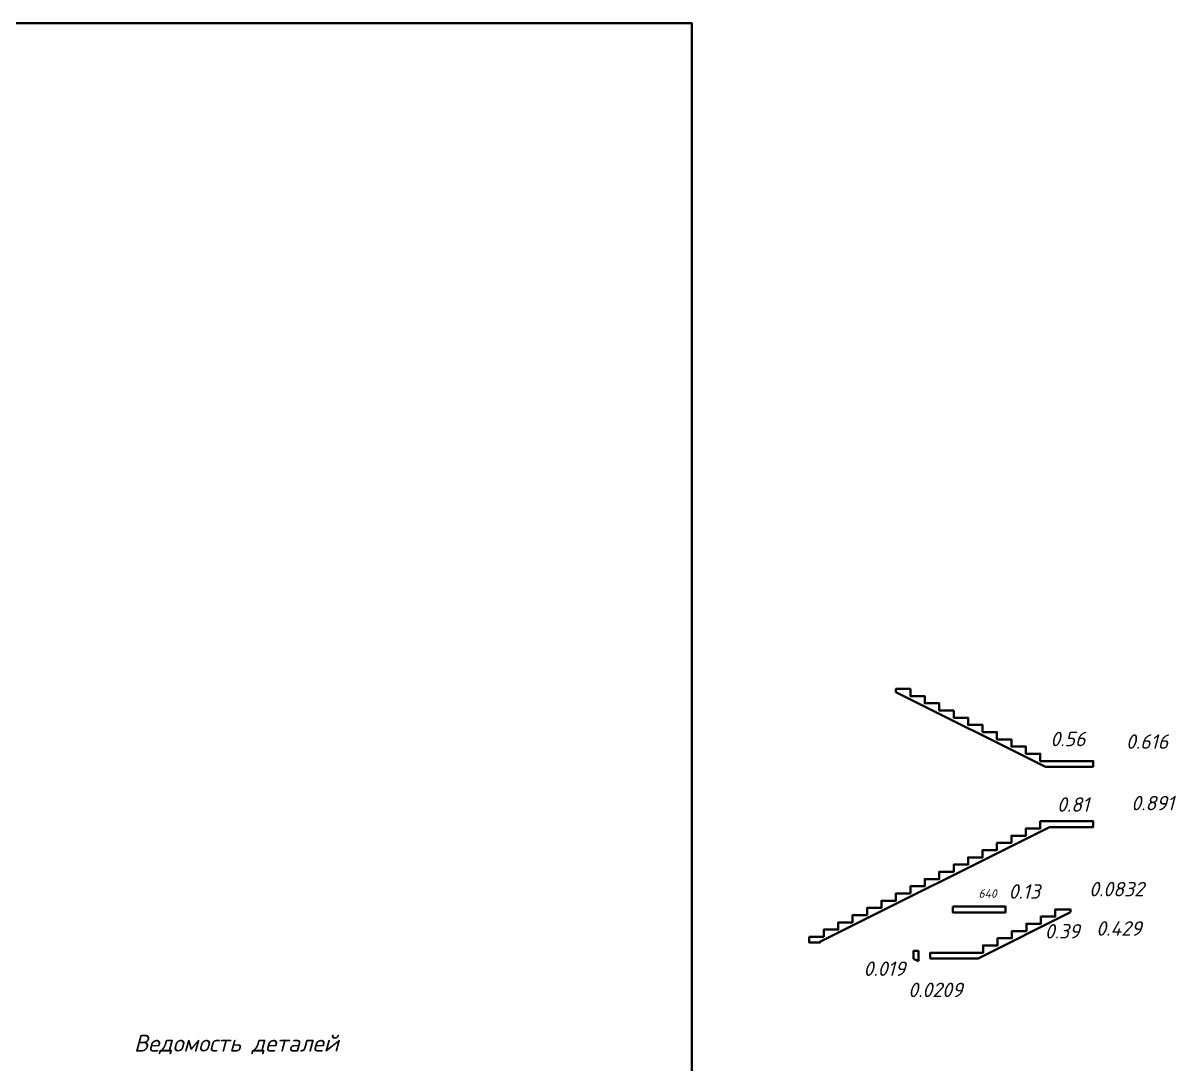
# Model space of a CAD drawing. Header units: millimetres. Extents: x -79646 to 95064, y -231229 to -58107.
# Drawn here: x 57563 to 81520, y -197402 to -175776 of the extents above; entities that cross this region are included whole.
import ezdxf
from ezdxf.enums import TextEntityAlignment as Align

# ---------------------------------------------------------------- set-up
doc = ezdxf.new("R2010")
doc.units = ezdxf.units.MM
doc.layers.get('0').update_dxf_attribs({"lineweight": 5})
for name, color, linetype, lineweight in [('#Бетон лестницы разрез', 12, 'Continuous', 40), ('#Оси', 7, 'Continuous', 9), ('k_ Рамка', 7, 'Continuous', 35)]:
    doc.layers.add(name, color=color, linetype=linetype, lineweight=lineweight)
doc.layers.add('Подсчет арматуры', color=6, linetype='Continuous', lineweight=30, plot=False)
doc.styles.add('STEP PR', font='isocpeui.ttf')

msp = doc.modelspace()

# ---------------------------------------------------------------- linework, layer by layer
at = {"layer": '#Бетон лестницы разрез'}
for points in [[(79801.36154, -191228.87524), (79801.36154, -191108.87524), (78701.36154, -191108.87524), (78701.36154, -190958.87524), (78401.36154, -190958.87524), (78401.36154, -190808.87524), (78101.36154, -190808.87524), (78101.36154, -190658.87524), (77801.36154, -190658.87524), (77801.36154, -190508.87524), (77501.36154, -190508.87524), (77501.36154, -190358.87524), (77201.36154, -190358.87524), (77201.36154, -190208.87524), (76901.36154, -190208.87524), (76901.36154, -190058.87524), (76601.36154, -190058.87524), (76601.36154, -189908.87524), (76301.36154, -189908.87524), (76301.36154, -189758.87524), (76001.36154, -189758.87524), (76001.36154, -189608.87524), (75701.36154, -189608.87524), (75701.36154, -189675.95728), (78807.19746, -191228.87524)], [(73901.36154, -194760.37946), (73901.36154, -194880.37946), (74121.36154, -194880.37946), (74121.36154, -194867.4615), (78895.52562, -192480.37946), (79801.36154, -192480.37946), (79801.36154, -192360.37946), (78701.36154, -192360.37946), (78701.36154, -192510.37946), (78401.36154, -192510.37946), (78401.36154, -192660.37946), (78101.36154, -192660.37946), (78101.36154, -192810.37946), (77801.36154, -192810.37946), (77801.36154, -192960.37946), (77501.36154, -192960.37946), (77501.36154, -193110.37946), (77201.36154, -193110.37946), (77201.36154, -193260.37946), (76901.36154, -193260.37946), (76901.36154, -193410.37946), (76601.36154, -193410.37946), (76601.36154, -193560.37946), (76301.36154, -193560.37946), (76301.36154, -193710.37946), (76001.36154, -193710.37946), (76001.36154, -193860.37946), (75701.36154, -193860.37946), (75701.36154, -194010.37946), (75401.36154, -194010.37946), (75401.36154, -194160.37946), (75101.36154, -194160.37946), (75101.36154, -194310.37946), (74801.36154, -194310.37946), (74801.36154, -194460.37946), (74501.36154, -194460.37946), (74501.36154, -194610.37946), (74201.36154, -194610.37946), (74201.36154, -194760.37946), (74201.36154, -194760.37946), (74201.36154, -194760.37946)], [(79332.28625, -194248.72336), (79332.28625, -194191.22336), (79013.12217, -194191.22336), (79013.12217, -194341.22336), (78713.12217, -194341.22336), (78713.12217, -194491.22336), (78413.12217, -194491.22336), (78413.12217, -194641.22336), (78113.12217, -194641.22336), (78113.12217, -194791.22336), (77813.12217, -194791.22336), (77813.12217, -194941.22336), (77513.12217, -194941.22336), (77513.12217, -195091.22336), (76413.12217, -195091.22336), (76413.12217, -195211.22336), (77407.28625, -195211.22336)], [(76880.93289, -194134.0806), (77980.93289, -194134.0806), (77980.93289, -194254.0806), (76880.93289, -194254.0806)]]:
    msp.add_lwpolyline(points, close=True, dxfattribs=at)
for points in [[(76167.73082, -195267.90424), (76068.64814, -195218.3629), (76068.66839, -195050.81023), (76167.73082, -195050.81023)], [(76167.73082, -195050.8222), (76167.73082, -195267.90424)]]:
    msp.add_lwpolyline(points, dxfattribs=at)
at = {"color": 72, "lineweight": 40}
msp.add_lwpolyline([(5323.67698, -175775.61105), (71456.97055, -175775.61105), (71456.97055, -231229.22471), (5323.67698, -231229.22471)], close=True, dxfattribs=at)

# ---------------------------------------------------------------- texts
at = {"layer": '#Оси', "linetype": 'Continuous', "ltscale": 50, "style": 'STEP PR'}
msp.add_text('640', height=175, dxfattribs=at).set_placement((77606.28671, -193861.55448), align=Align.MIDDLE_CENTER)
at = {"layer": 'k_ Рамка', "insert": (59868.23852, -196796.27665), "char_height": 350, "width": 8861.3636364, "attachment_point": 1, "style": 'STEP PR'}
msp.add_mtext('Ведомость деталей', dxfattribs=at)
at = {"layer": 'Подсчет арматуры', "color": 72, "lineweight": 0, "style": 'STEP PR'}
for s, p in [('0.56', (79275.04778, -190800.78047)), ('0.81', (79382.66022, -192162.52392)), ('0.13', (78369.06731, -193968.79763)), ('0.39', (79156.79203, -194796.03855)), ('0.019', (75462.86871, -195573.57401))]:
    msp.add_text(s, height=300, dxfattribs=at).set_placement(p, align=Align.CENTER)
at = {"layer": 'Подсчет арматуры', "color": 1, "lineweight": 0, "style": 'STEP PR'}
for s, p in [('0.616', (80919.12894, -190855.35177)), ('0.891', (81036.61128, -192133.35255)), ('0.0832', (80285.70348, -193920.17769)), ('0.429', (80334.01535, -194737.69506)), ('0.0209', (76521.32412, -196014.36177))]:
    msp.add_text(s, height=300, dxfattribs=at).set_placement(p, align=Align.CENTER)

doc.saveas('drawing.dxf')
